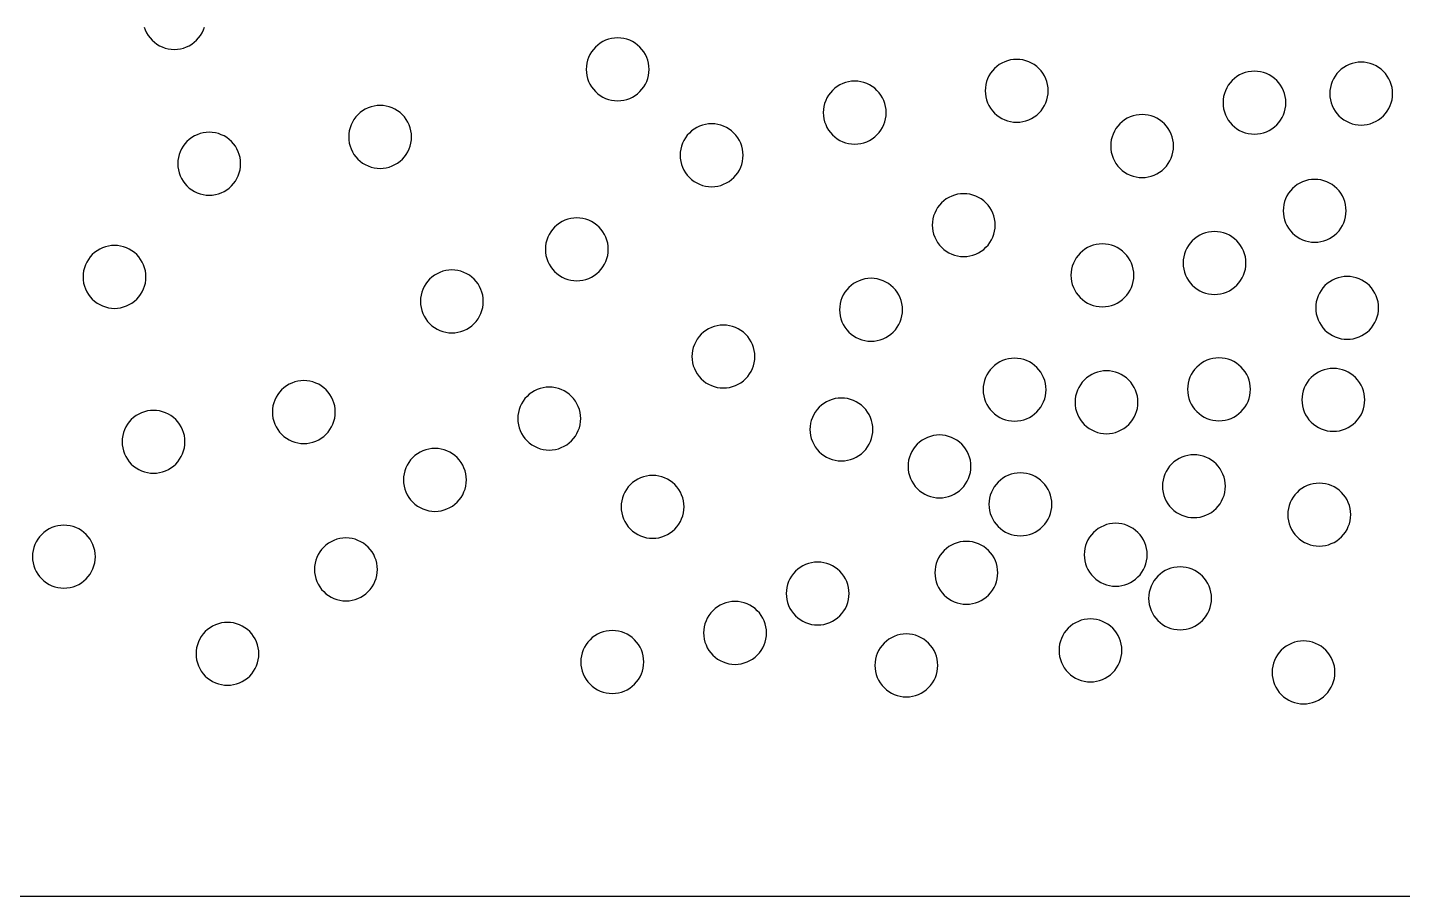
# Model space of a CAD drawing. Header units: millimetres. Extents: x 0 to 406, y 0 to 84.
# Drawn here: x 124.9 to 190.5, y 0 to 41.5 of the extents above; entities that cross this region are included whole.
import ezdxf

# ---------------------------------------------------------------- set-up
doc = ezdxf.new("R2010")
doc.units = ezdxf.units.MM

msp = doc.modelspace()

# ---------------------------------------------------------------- linework, layer by layer
at = {"color": 0}
for points in [[(0, 0), (0, 83.82), (406.4, 83.82), (406.4, 0), (0, 0)], [(130.442, 41.481), (130.491, 41.342), (130.554, 41.209), (130.63, 41.083), (130.717, 40.965), (130.816, 40.856), (130.925, 40.757), (131.044, 40.669), (131.17, 40.593), (131.303, 40.53), (131.442, 40.481), (131.584, 40.445), (131.73, 40.423), (131.877, 40.416), (132.024, 40.423), (132.17, 40.445), (132.312, 40.481), (132.451, 40.53), (132.584, 40.593), (132.71, 40.669), (132.829, 40.757), (132.938, 40.856)], [(132.938, 40.856), (133.036, 40.965), (133.124, 41.083), (133.2, 41.209), (133.263, 41.342), (133.312, 41.481)], [(154.082, 38.402), (154.181, 38.511), (154.269, 38.629), (154.344, 38.755), (154.407, 38.888), (154.457, 39.027), (154.493, 39.17), (154.514, 39.315), (154.522, 39.462), (154.514, 39.609), (154.493, 39.755), (154.457, 39.898), (154.407, 40.036), (154.344, 40.169), (154.269, 40.296), (154.181, 40.414), (154.082, 40.523), (153.973, 40.622), (153.855, 40.71), (153.729, 40.785), (153.596, 40.848), (153.457, 40.898), (153.314, 40.934), (153.169, 40.955), (153.022, 40.962), (152.875, 40.955), (152.729, 40.934), (152.586, 40.898), (152.448, 40.848), (152.314, 40.785), (152.188, 40.71), (152.07, 40.622), (151.961, 40.523), (151.862, 40.414), (151.774, 40.296), (151.699, 40.169), (151.636, 40.036), (151.586, 39.898), (151.55, 39.755), (151.529, 39.609), (151.522, 39.462), (151.529, 39.315), (151.55, 39.17), (151.586, 39.027), (151.636, 38.888), (151.699, 38.755), (151.774, 38.629), (151.862, 38.511), (151.961, 38.402), (152.07, 38.303), (152.188, 38.215), (152.314, 38.139), (152.448, 38.077), (152.586, 38.027), (152.729, 37.991), (152.875, 37.97), (153.022, 37.962), (153.169, 37.97), (153.314, 37.991), (153.457, 38.027), (153.596, 38.077), (153.729, 38.139), (153.855, 38.215), (153.973, 38.303), (154.082, 38.402)], [(173.116, 37.38), (173.214, 37.489), (173.302, 37.607), (173.378, 37.733), (173.441, 37.866), (173.49, 38.005), (173.526, 38.148), (173.548, 38.293), (173.555, 38.441), (173.548, 38.588), (173.526, 38.733), (173.49, 38.876), (173.441, 39.015), (173.378, 39.148), (173.302, 39.274), (173.214, 39.392), (173.116, 39.501), (173.007, 39.6), (172.888, 39.688), (172.762, 39.763), (172.629, 39.826), (172.49, 39.876), (172.348, 39.912), (172.202, 39.933), (172.055, 39.941), (171.908, 39.933), (171.762, 39.912), (171.62, 39.876), (171.481, 39.826), (171.348, 39.763), (171.222, 39.688), (171.103, 39.6), (170.994, 39.501), (170.895, 39.392), (170.808, 39.274), (170.732, 39.148), (170.669, 39.015), (170.62, 38.876), (170.584, 38.733), (170.562, 38.588), (170.555, 38.441), (170.562, 38.293), (170.584, 38.148), (170.62, 38.005), (170.669, 37.866), (170.732, 37.733), (170.808, 37.607), (170.895, 37.489), (170.994, 37.38), (171.103, 37.281), (171.222, 37.193), (171.348, 37.118), (171.481, 37.055), (171.62, 37.005), (171.762, 36.969), (171.908, 36.948), (172.055, 36.941), (172.202, 36.948), (172.348, 36.969), (172.49, 37.005), (172.629, 37.055), (172.762, 37.118), (172.888, 37.193), (173.007, 37.281), (173.116, 37.38)], [(184.455, 36.812), (184.553, 36.921), (184.641, 37.039), (184.717, 37.165), (184.78, 37.298), (184.829, 37.437), (184.865, 37.58), (184.887, 37.725), (184.894, 37.872), (184.887, 38.019), (184.865, 38.165), (184.829, 38.308), (184.78, 38.446), (184.717, 38.579), (184.641, 38.706), (184.553, 38.824), (184.455, 38.933), (184.346, 39.032), (184.227, 39.12), (184.101, 39.195), (183.968, 39.258), (183.829, 39.308), (183.687, 39.344), (183.541, 39.365), (183.394, 39.372), (183.247, 39.365), (183.101, 39.344), (182.958, 39.308), (182.82, 39.258), (182.687, 39.195), (182.561, 39.12), (182.442, 39.032), (182.333, 38.933), (182.234, 38.824), (182.147, 38.706), (182.071, 38.579), (182.008, 38.446), (181.959, 38.308), (181.923, 38.165), (181.901, 38.019), (181.894, 37.872), (181.901, 37.725), (181.923, 37.58), (181.959, 37.437), (182.008, 37.298), (182.071, 37.165), (182.147, 37.039), (182.234, 36.921), (182.333, 36.812), (182.442, 36.713), (182.561, 36.625), (182.687, 36.55), (182.82, 36.487), (182.958, 36.437), (183.101, 36.401), (183.247, 36.38), (183.394, 36.372), (183.541, 36.38), (183.687, 36.401), (183.829, 36.437), (183.968, 36.487), (184.101, 36.55), (184.227, 36.625), (184.346, 36.713), (184.455, 36.812)], [(189.545, 37.246), (189.644, 37.355), (189.731, 37.473), (189.807, 37.599), (189.87, 37.732), (189.92, 37.871), (189.955, 38.014), (189.977, 38.159), (189.984, 38.307), (189.977, 38.454), (189.955, 38.599), (189.92, 38.742), (189.87, 38.881), (189.807, 39.014), (189.731, 39.14), (189.644, 39.258), (189.545, 39.367), (189.436, 39.466), (189.317, 39.554), (189.191, 39.629), (189.058, 39.692), (188.92, 39.742), (188.777, 39.778), (188.631, 39.799), (188.484, 39.807), (188.337, 39.799), (188.191, 39.778), (188.049, 39.742), (187.91, 39.692), (187.777, 39.629), (187.651, 39.554), (187.533, 39.466), (187.423, 39.367), (187.325, 39.258), (187.237, 39.14), (187.161, 39.014), (187.098, 38.881), (187.049, 38.742), (187.013, 38.599), (186.991, 38.454), (186.984, 38.307), (186.991, 38.159), (187.013, 38.014), (187.049, 37.871), (187.098, 37.732), (187.161, 37.599), (187.237, 37.473), (187.325, 37.355), (187.423, 37.246), (187.533, 37.147), (187.651, 37.059), (187.777, 36.984), (187.91, 36.921), (188.049, 36.871), (188.191, 36.835), (188.337, 36.814), (188.484, 36.807), (188.631, 36.814), (188.777, 36.835), (188.92, 36.871), (189.058, 36.921), (189.191, 36.984), (189.317, 37.059), (189.436, 37.147), (189.545, 37.246)], [(165.39, 36.338), (165.489, 36.447), (165.576, 36.566), (165.652, 36.692), (165.715, 36.825), (165.765, 36.963), (165.8, 37.106), (165.822, 37.252), (165.829, 37.399), (165.822, 37.546), (165.8, 37.691), (165.765, 37.834), (165.715, 37.973), (165.652, 38.106), (165.576, 38.232), (165.489, 38.35), (165.39, 38.46), (165.281, 38.558), (165.163, 38.646), (165.036, 38.722), (164.903, 38.785), (164.765, 38.834), (164.622, 38.87), (164.476, 38.892), (164.329, 38.899), (164.182, 38.892), (164.037, 38.87), (163.894, 38.834), (163.755, 38.785), (163.622, 38.722), (163.496, 38.646), (163.378, 38.558), (163.269, 38.46), (163.17, 38.35), (163.082, 38.232), (163.006, 38.106), (162.943, 37.973), (162.894, 37.834), (162.858, 37.691), (162.836, 37.546), (162.829, 37.399), (162.836, 37.252), (162.858, 37.106), (162.894, 36.963), (162.943, 36.825), (163.006, 36.692), (163.082, 36.566), (163.17, 36.447), (163.269, 36.338), (163.378, 36.239), (163.496, 36.152), (163.622, 36.076), (163.755, 36.013), (163.894, 35.963), (164.037, 35.928), (164.182, 35.906), (164.329, 35.899), (164.476, 35.906), (164.622, 35.928), (164.765, 35.963), (164.903, 36.013), (165.036, 36.076), (165.163, 36.152), (165.281, 36.239), (165.39, 36.338)], [(142.753, 35.179), (142.852, 35.288), (142.94, 35.406), (143.015, 35.532), (143.078, 35.666), (143.128, 35.804), (143.164, 35.947), (143.185, 36.093), (143.193, 36.24), (143.185, 36.387), (143.164, 36.532), (143.128, 36.675), (143.078, 36.814), (143.015, 36.947), (142.94, 37.073), (142.852, 37.191), (142.753, 37.3), (142.644, 37.399), (142.526, 37.487), (142.4, 37.562), (142.267, 37.625), (142.128, 37.675), (141.985, 37.711), (141.84, 37.732), (141.693, 37.74), (141.546, 37.732), (141.4, 37.711), (141.257, 37.675), (141.119, 37.625), (140.985, 37.562), (140.859, 37.487), (140.741, 37.399), (140.632, 37.3), (140.533, 37.191), (140.445, 37.073), (140.37, 36.947), (140.307, 36.814), (140.257, 36.675), (140.221, 36.532), (140.2, 36.387), (140.193, 36.24), (140.2, 36.093), (140.221, 35.947), (140.257, 35.804), (140.307, 35.666), (140.37, 35.532), (140.445, 35.406), (140.533, 35.288), (140.632, 35.179), (140.741, 35.08), (140.859, 34.992), (140.985, 34.917), (141.119, 34.854), (141.257, 34.804), (141.4, 34.768), (141.546, 34.747), (141.693, 34.74), (141.84, 34.747), (141.985, 34.768), (142.128, 34.804), (142.267, 34.854), (142.4, 34.917), (142.526, 34.992), (142.644, 35.08), (142.753, 35.179)], [(158.564, 34.304), (158.662, 34.413), (158.75, 34.531), (158.826, 34.658), (158.889, 34.791), (158.938, 34.929), (158.974, 35.072), (158.996, 35.218), (159.003, 35.365), (158.996, 35.512), (158.974, 35.657), (158.938, 35.8), (158.889, 35.939), (158.826, 36.072), (158.75, 36.198), (158.662, 36.316), (158.564, 36.426), (158.455, 36.524), (158.336, 36.612), (158.21, 36.688), (158.077, 36.751), (157.938, 36.8), (157.796, 36.836), (157.65, 36.858), (157.503, 36.865), (157.356, 36.858), (157.21, 36.836), (157.068, 36.8), (156.929, 36.751), (156.796, 36.688), (156.67, 36.612), (156.551, 36.524), (156.442, 36.426), (156.343, 36.316), (156.256, 36.198), (156.18, 36.072), (156.117, 35.939), (156.068, 35.8), (156.032, 35.657), (156.01, 35.512), (156.003, 35.365), (156.01, 35.218), (156.032, 35.072), (156.068, 34.929), (156.117, 34.791), (156.18, 34.658), (156.256, 34.531), (156.343, 34.413), (156.442, 34.304), (156.551, 34.205), (156.67, 34.118), (156.796, 34.042), (156.929, 33.979), (157.068, 33.929), (157.21, 33.894), (157.356, 33.872), (157.503, 33.865), (157.65, 33.872), (157.796, 33.894), (157.938, 33.929), (158.077, 33.979), (158.21, 34.042), (158.336, 34.118), (158.455, 34.205), (158.564, 34.304)], [(179.097, 34.743), (179.196, 34.852), (179.284, 34.971), (179.359, 35.097), (179.422, 35.23), (179.472, 35.369), (179.507, 35.511), (179.529, 35.657), (179.536, 35.804), (179.529, 35.951), (179.507, 36.097), (179.472, 36.239), (179.422, 36.378), (179.359, 36.511), (179.284, 36.637), (179.196, 36.756), (179.097, 36.865), (178.988, 36.964), (178.87, 37.051), (178.743, 37.127), (178.61, 37.19), (178.472, 37.239), (178.329, 37.275), (178.183, 37.297), (178.036, 37.304), (177.889, 37.297), (177.744, 37.275), (177.601, 37.239), (177.462, 37.19), (177.329, 37.127), (177.203, 37.051), (177.085, 36.964), (176.976, 36.865), (176.877, 36.756), (176.789, 36.637), (176.713, 36.511), (176.65, 36.378), (176.601, 36.239), (176.565, 36.097), (176.544, 35.951), (176.536, 35.804), (176.544, 35.657), (176.565, 35.511), (176.601, 35.369), (176.65, 35.23), (176.713, 35.097), (176.789, 34.971), (176.877, 34.852), (176.976, 34.743), (177.085, 34.644), (177.203, 34.557), (177.329, 34.481), (177.462, 34.418), (177.601, 34.369), (177.744, 34.333), (177.889, 34.311), (178.036, 34.304), (178.183, 34.311), (178.329, 34.333), (178.472, 34.369), (178.61, 34.418), (178.743, 34.481), (178.87, 34.557), (178.988, 34.644), (179.097, 34.743)], [(134.601, 33.9), (134.7, 34.01), (134.787, 34.128), (134.863, 34.254), (134.926, 34.387), (134.976, 34.526), (135.011, 34.668), (135.033, 34.814), (135.04, 34.961), (135.033, 35.108), (135.011, 35.254), (134.976, 35.397), (134.926, 35.535), (134.863, 35.668), (134.787, 35.794), (134.7, 35.913), (134.601, 36.022), (134.492, 36.121), (134.374, 36.208), (134.247, 36.284), (134.114, 36.347), (133.976, 36.397), (133.833, 36.432), (133.687, 36.454), (133.54, 36.461), (133.393, 36.454), (133.248, 36.432), (133.105, 36.397), (132.966, 36.347), (132.833, 36.284), (132.707, 36.208), (132.589, 36.121), (132.48, 36.022), (132.381, 35.913), (132.293, 35.794), (132.217, 35.668), (132.154, 35.535), (132.105, 35.397), (132.069, 35.254), (132.047, 35.108), (132.04, 34.961), (132.047, 34.814), (132.069, 34.668), (132.105, 34.526), (132.154, 34.387), (132.217, 34.254), (132.293, 34.128), (132.381, 34.01), (132.48, 33.9), (132.589, 33.802), (132.707, 33.714), (132.833, 33.638), (132.966, 33.575), (133.105, 33.526), (133.248, 33.49), (133.393, 33.468), (133.54, 33.461), (133.687, 33.468), (133.833, 33.49), (133.976, 33.526), (134.114, 33.575), (134.247, 33.638), (134.374, 33.714), (134.492, 33.802), (134.601, 33.9)], [(187.328, 31.655), (187.427, 31.764), (187.515, 31.883), (187.59, 32.009), (187.653, 32.142), (187.703, 32.281), (187.739, 32.423), (187.76, 32.569), (187.767, 32.716), (187.76, 32.863), (187.739, 33.009), (187.703, 33.151), (187.653, 33.29), (187.59, 33.423), (187.515, 33.549), (187.427, 33.668), (187.328, 33.777), (187.219, 33.876), (187.101, 33.963), (186.974, 34.039), (186.841, 34.102), (186.703, 34.151), (186.56, 34.187), (186.414, 34.209), (186.267, 34.216), (186.12, 34.209), (185.975, 34.187), (185.832, 34.151), (185.693, 34.102), (185.56, 34.039), (185.434, 33.963), (185.316, 33.876), (185.207, 33.777), (185.108, 33.668), (185.02, 33.549), (184.945, 33.423), (184.882, 33.29), (184.832, 33.151), (184.796, 33.009), (184.775, 32.863), (184.767, 32.716), (184.775, 32.569), (184.796, 32.423), (184.832, 32.281), (184.882, 32.142), (184.945, 32.009), (185.02, 31.883), (185.108, 31.764), (185.207, 31.655), (185.316, 31.556), (185.434, 31.469), (185.56, 31.393), (185.693, 31.33), (185.832, 31.281), (185.975, 31.245), (186.12, 31.223), (186.267, 31.216), (186.414, 31.223), (186.56, 31.245), (186.703, 31.281), (186.841, 31.33), (186.974, 31.393), (187.101, 31.469), (187.219, 31.556), (187.328, 31.655)], [(170.588, 30.972), (170.687, 31.081), (170.775, 31.199), (170.85, 31.325), (170.913, 31.458), (170.963, 31.597), (170.999, 31.74), (171.02, 31.885), (171.027, 32.032), (171.02, 32.179), (170.999, 32.325), (170.963, 32.468), (170.913, 32.606), (170.85, 32.739), (170.775, 32.866), (170.687, 32.984), (170.588, 33.093), (170.479, 33.192), (170.361, 33.279), (170.235, 33.355), (170.102, 33.418), (169.963, 33.468), (169.82, 33.503), (169.675, 33.525), (169.527, 33.532), (169.38, 33.525), (169.235, 33.503), (169.092, 33.468), (168.953, 33.418), (168.82, 33.355), (168.694, 33.279), (168.576, 33.192), (168.467, 33.093), (168.368, 32.984), (168.28, 32.866), (168.205, 32.739), (168.142, 32.606), (168.092, 32.468), (168.056, 32.325), (168.035, 32.179), (168.027, 32.032), (168.035, 31.885), (168.056, 31.74), (168.092, 31.597), (168.142, 31.458), (168.205, 31.325), (168.28, 31.199), (168.368, 31.081), (168.467, 30.972), (168.576, 30.873), (168.694, 30.785), (168.82, 30.709), (168.953, 30.646), (169.092, 30.597), (169.235, 30.561), (169.38, 30.539), (169.527, 30.532), (169.675, 30.539), (169.82, 30.561), (169.963, 30.597), (170.102, 30.646), (170.235, 30.709), (170.361, 30.785), (170.479, 30.873), (170.588, 30.972)], [(152.135, 29.816), (152.234, 29.925), (152.321, 30.043), (152.397, 30.169), (152.46, 30.302), (152.51, 30.441), (152.545, 30.584), (152.567, 30.729), (152.574, 30.876), (152.567, 31.023), (152.545, 31.169), (152.51, 31.312), (152.46, 31.45), (152.397, 31.583), (152.321, 31.71), (152.234, 31.828), (152.135, 31.937), (152.026, 32.036), (151.908, 32.123), (151.781, 32.199), (151.648, 32.262), (151.51, 32.312), (151.367, 32.347), (151.221, 32.369), (151.074, 32.376), (150.927, 32.369), (150.782, 32.347), (150.639, 32.312), (150.5, 32.262), (150.367, 32.199), (150.241, 32.123), (150.123, 32.036), (150.013, 31.937), (149.915, 31.828), (149.827, 31.71), (149.751, 31.583), (149.688, 31.45), (149.639, 31.312), (149.603, 31.169), (149.581, 31.023), (149.574, 30.876), (149.581, 30.729), (149.603, 30.584), (149.639, 30.441), (149.688, 30.302), (149.751, 30.169), (149.827, 30.043), (149.915, 29.925), (150.013, 29.816), (150.123, 29.717), (150.241, 29.629), (150.367, 29.553), (150.5, 29.49), (150.639, 29.441), (150.782, 29.405), (150.927, 29.383), (151.074, 29.376), (151.221, 29.383), (151.367, 29.405), (151.51, 29.441), (151.648, 29.49), (151.781, 29.553), (151.908, 29.629), (152.026, 29.717), (152.135, 29.816)], [(182.549, 29.163), (182.648, 29.273), (182.736, 29.391), (182.812, 29.517), (182.875, 29.65), (182.924, 29.789), (182.96, 29.932), (182.981, 30.077), (182.989, 30.224), (182.981, 30.371), (182.96, 30.517), (182.924, 30.66), (182.875, 30.798), (182.812, 30.931), (182.736, 31.058), (182.648, 31.176), (182.549, 31.285), (182.44, 31.384), (182.322, 31.471), (182.196, 31.547), (182.063, 31.61), (181.924, 31.66), (181.781, 31.695), (181.636, 31.717), (181.489, 31.724), (181.342, 31.717), (181.196, 31.695), (181.053, 31.66), (180.915, 31.61), (180.782, 31.547), (180.655, 31.471), (180.537, 31.384), (180.428, 31.285), (180.329, 31.176), (180.242, 31.058), (180.166, 30.931), (180.103, 30.798), (180.053, 30.66), (180.018, 30.517), (179.996, 30.371), (179.989, 30.224), (179.996, 30.077), (180.018, 29.932), (180.053, 29.789), (180.103, 29.65), (180.166, 29.517), (180.242, 29.391), (180.329, 29.273), (180.428, 29.163), (180.537, 29.065), (180.655, 28.977), (180.782, 28.901), (180.915, 28.838), (181.053, 28.789), (181.196, 28.753), (181.342, 28.731), (181.489, 28.724), (181.636, 28.731), (181.781, 28.753), (181.924, 28.789), (182.063, 28.838), (182.196, 28.901), (182.322, 28.977), (182.44, 29.065), (182.549, 29.163)], [(130.084, 28.501), (130.182, 28.61), (130.27, 28.728), (130.346, 28.854), (130.409, 28.987), (130.458, 29.126), (130.494, 29.269), (130.516, 29.414), (130.523, 29.561), (130.516, 29.708), (130.494, 29.854), (130.458, 29.997), (130.409, 30.135), (130.346, 30.268), (130.27, 30.395), (130.182, 30.513), (130.084, 30.622), (129.974, 30.721), (129.856, 30.808), (129.73, 30.884), (129.597, 30.947), (129.458, 30.997), (129.315, 31.032), (129.17, 31.054), (129.023, 31.061), (128.876, 31.054), (128.73, 31.032), (128.587, 30.997), (128.449, 30.947), (128.316, 30.884), (128.19, 30.808), (128.071, 30.721), (127.962, 30.622), (127.863, 30.513), (127.776, 30.395), (127.7, 30.268), (127.637, 30.135), (127.587, 29.997), (127.552, 29.854), (127.53, 29.708), (127.523, 29.561), (127.53, 29.414), (127.552, 29.269), (127.587, 29.126), (127.637, 28.987), (127.7, 28.854), (127.776, 28.728), (127.863, 28.61), (127.962, 28.501), (128.071, 28.402), (128.19, 28.314), (128.316, 28.238), (128.449, 28.175), (128.587, 28.126), (128.73, 28.09), (128.876, 28.068), (129.023, 28.061), (129.17, 28.068), (129.315, 28.09), (129.458, 28.126), (129.597, 28.175), (129.73, 28.238), (129.856, 28.314), (129.974, 28.402), (130.084, 28.501)], [(177.203, 28.576), (177.302, 28.685), (177.39, 28.803), (177.465, 28.929), (177.528, 29.062), (177.578, 29.201), (177.614, 29.344), (177.635, 29.489), (177.642, 29.636), (177.635, 29.783), (177.614, 29.929), (177.578, 30.072), (177.528, 30.21), (177.465, 30.343), (177.39, 30.47), (177.302, 30.588), (177.203, 30.697), (177.094, 30.796), (176.976, 30.883), (176.849, 30.959), (176.716, 31.022), (176.578, 31.072), (176.435, 31.107), (176.289, 31.129), (176.142, 31.136), (175.995, 31.129), (175.85, 31.107), (175.707, 31.072), (175.568, 31.022), (175.435, 30.959), (175.309, 30.883), (175.191, 30.796), (175.082, 30.697), (174.983, 30.588), (174.895, 30.47), (174.819, 30.343), (174.757, 30.21), (174.707, 30.072), (174.671, 29.929), (174.65, 29.783), (174.642, 29.636), (174.65, 29.489), (174.671, 29.344), (174.707, 29.201), (174.757, 29.062), (174.819, 28.929), (174.895, 28.803), (174.983, 28.685), (175.082, 28.576), (175.191, 28.477), (175.309, 28.389), (175.435, 28.313), (175.568, 28.25), (175.707, 28.201), (175.85, 28.165), (175.995, 28.143), (176.142, 28.136), (176.289, 28.143), (176.435, 28.165), (176.578, 28.201), (176.716, 28.25), (176.849, 28.313), (176.976, 28.389), (177.094, 28.477), (177.203, 28.576)], [(146.174, 27.332), (146.273, 27.441), (146.361, 27.559), (146.437, 27.685), (146.499, 27.818), (146.549, 27.957), (146.585, 28.1), (146.606, 28.245), (146.614, 28.392), (146.606, 28.539), (146.585, 28.685), (146.549, 28.828), (146.499, 28.966), (146.437, 29.099), (146.361, 29.226), (146.273, 29.344), (146.174, 29.453), (146.065, 29.552), (145.947, 29.64), (145.821, 29.715), (145.688, 29.778), (145.549, 29.828), (145.406, 29.864), (145.261, 29.885), (145.114, 29.892), (144.967, 29.885), (144.821, 29.864), (144.678, 29.828), (144.54, 29.778), (144.407, 29.715), (144.28, 29.64), (144.162, 29.552), (144.053, 29.453), (143.954, 29.344), (143.866, 29.226), (143.791, 29.099), (143.728, 28.966), (143.678, 28.828), (143.642, 28.685), (143.621, 28.539), (143.614, 28.392), (143.621, 28.245), (143.642, 28.1), (143.678, 27.957), (143.728, 27.818), (143.791, 27.685), (143.866, 27.559), (143.954, 27.441), (144.053, 27.332), (144.162, 27.233), (144.28, 27.145), (144.407, 27.069), (144.54, 27.007), (144.678, 26.957), (144.821, 26.921), (144.967, 26.9), (145.114, 26.892), (145.261, 26.9), (145.406, 26.921), (145.549, 26.957), (145.688, 27.007), (145.821, 27.069), (145.947, 27.145), (146.065, 27.233), (146.174, 27.332)], [(188.877, 27.024), (188.976, 27.133), (189.063, 27.251), (189.139, 27.378), (189.202, 27.511), (189.251, 27.649), (189.287, 27.792), (189.309, 27.938), (189.316, 28.085), (189.309, 28.232), (189.287, 28.377), (189.251, 28.52), (189.202, 28.659), (189.139, 28.792), (189.063, 28.918), (188.976, 29.036), (188.877, 29.145), (188.768, 29.244), (188.649, 29.332), (188.523, 29.408), (188.39, 29.471), (188.251, 29.52), (188.109, 29.556), (187.963, 29.578), (187.816, 29.585), (187.669, 29.578), (187.523, 29.556), (187.381, 29.52), (187.242, 29.471), (187.109, 29.408), (186.983, 29.332), (186.864, 29.244), (186.755, 29.145), (186.657, 29.036), (186.569, 28.918), (186.493, 28.792), (186.43, 28.659), (186.381, 28.52), (186.345, 28.377), (186.323, 28.232), (186.316, 28.085), (186.323, 27.938), (186.345, 27.792), (186.381, 27.649), (186.43, 27.511), (186.493, 27.378), (186.569, 27.251), (186.657, 27.133), (186.755, 27.024), (186.864, 26.925), (186.983, 26.838), (187.109, 26.762), (187.242, 26.699), (187.381, 26.649), (187.523, 26.614), (187.669, 26.592), (187.816, 26.585), (187.963, 26.592), (188.109, 26.614), (188.251, 26.649), (188.39, 26.699), (188.523, 26.762), (188.649, 26.838), (188.768, 26.925), (188.877, 27.024)], [(166.167, 26.932), (166.266, 27.041), (166.354, 27.16), (166.43, 27.286), (166.493, 27.419), (166.542, 27.558), (166.578, 27.7), (166.6, 27.846), (166.607, 27.993), (166.6, 28.14), (166.578, 28.286), (166.542, 28.429), (166.493, 28.567), (166.43, 28.7), (166.354, 28.826), (166.266, 28.945), (166.167, 29.054), (166.058, 29.153), (165.94, 29.24), (165.814, 29.316), (165.681, 29.379), (165.542, 29.428), (165.399, 29.464), (165.254, 29.486), (165.107, 29.493), (164.96, 29.486), (164.814, 29.464), (164.671, 29.428), (164.533, 29.379), (164.4, 29.316), (164.273, 29.24), (164.155, 29.153), (164.046, 29.054), (163.947, 28.945), (163.86, 28.826), (163.784, 28.7), (163.721, 28.567), (163.671, 28.429), (163.636, 28.286), (163.614, 28.14), (163.607, 27.993), (163.614, 27.846), (163.636, 27.7), (163.671, 27.558), (163.721, 27.419), (163.784, 27.286), (163.86, 27.16), (163.947, 27.041), (164.046, 26.932), (164.155, 26.834), (164.273, 26.746), (164.4, 26.67), (164.533, 26.607), (164.671, 26.558), (164.814, 26.522), (164.96, 26.5), (165.107, 26.493), (165.254, 26.5), (165.399, 26.522), (165.542, 26.558), (165.681, 26.607), (165.814, 26.67), (165.94, 26.746), (166.058, 26.834), (166.167, 26.932)], [(159.126, 24.701), (159.225, 24.81), (159.312, 24.929), (159.388, 25.055), (159.451, 25.188), (159.501, 25.326), (159.536, 25.469), (159.558, 25.615), (159.565, 25.762), (159.558, 25.909), (159.536, 26.055), (159.501, 26.197), (159.451, 26.336), (159.388, 26.469), (159.312, 26.595), (159.225, 26.713), (159.126, 26.823), (159.017, 26.921), (158.899, 27.009), (158.772, 27.085), (158.639, 27.148), (158.501, 27.197), (158.358, 27.233), (158.212, 27.255), (158.065, 27.262), (157.918, 27.255), (157.773, 27.233), (157.63, 27.197), (157.491, 27.148), (157.358, 27.085), (157.232, 27.009), (157.114, 26.921), (157.005, 26.823), (156.906, 26.713), (156.818, 26.595), (156.742, 26.469), (156.679, 26.336), (156.63, 26.197), (156.594, 26.055), (156.572, 25.909), (156.565, 25.762), (156.572, 25.615), (156.594, 25.469), (156.63, 25.326), (156.679, 25.188), (156.742, 25.055), (156.818, 24.929), (156.906, 24.81), (157.005, 24.701), (157.114, 24.602), (157.232, 24.515), (157.358, 24.439), (157.491, 24.376), (157.63, 24.326), (157.773, 24.291), (157.918, 24.269), (158.065, 24.262), (158.212, 24.269), (158.358, 24.291), (158.501, 24.326), (158.639, 24.376), (158.772, 24.439), (158.899, 24.515), (159.017, 24.602), (159.126, 24.701)], [(173.014, 23.12), (173.112, 23.229), (173.2, 23.348), (173.276, 23.474), (173.339, 23.607), (173.388, 23.745), (173.424, 23.888), (173.446, 24.034), (173.453, 24.181), (173.446, 24.328), (173.424, 24.474), (173.388, 24.616), (173.339, 24.755), (173.276, 24.888), (173.2, 25.014), (173.112, 25.132), (173.014, 25.242), (172.904, 25.34), (172.786, 25.428), (172.66, 25.504), (172.527, 25.567), (172.388, 25.616), (172.245, 25.652), (172.1, 25.674), (171.953, 25.681), (171.806, 25.674), (171.66, 25.652), (171.517, 25.616), (171.379, 25.567), (171.246, 25.504), (171.12, 25.428), (171.001, 25.34), (170.892, 25.242), (170.793, 25.132), (170.706, 25.014), (170.63, 24.888), (170.567, 24.755), (170.517, 24.616), (170.482, 24.474), (170.46, 24.328), (170.453, 24.181), (170.46, 24.034), (170.482, 23.888), (170.517, 23.745), (170.567, 23.607), (170.63, 23.474), (170.706, 23.348), (170.793, 23.229), (170.892, 23.12), (171.001, 23.021), (171.12, 22.934), (171.246, 22.858), (171.379, 22.795), (171.517, 22.745), (171.66, 22.71), (171.806, 22.688), (171.953, 22.681), (172.1, 22.688), (172.245, 22.71), (172.388, 22.745), (172.527, 22.795), (172.66, 22.858), (172.786, 22.934), (172.904, 23.021), (173.014, 23.12)], [(182.762, 23.137), (182.861, 23.246), (182.949, 23.365), (183.024, 23.491), (183.087, 23.624), (183.137, 23.762), (183.173, 23.905), (183.194, 24.051), (183.202, 24.198), (183.194, 24.345), (183.173, 24.49), (183.137, 24.633), (183.087, 24.772), (183.024, 24.905), (182.949, 25.031), (182.861, 25.149), (182.762, 25.259), (182.653, 25.357), (182.535, 25.445), (182.409, 25.521), (182.276, 25.584), (182.137, 25.633), (181.994, 25.669), (181.849, 25.691), (181.702, 25.698), (181.555, 25.691), (181.409, 25.669), (181.266, 25.633), (181.128, 25.584), (180.994, 25.521), (180.868, 25.445), (180.75, 25.357), (180.641, 25.259), (180.542, 25.149), (180.454, 25.031), (180.379, 24.905), (180.316, 24.772), (180.266, 24.633), (180.23, 24.49), (180.209, 24.345), (180.202, 24.198), (180.209, 24.051), (180.23, 23.905), (180.266, 23.762), (180.316, 23.624), (180.379, 23.491), (180.454, 23.365), (180.542, 23.246), (180.641, 23.137), (180.75, 23.038), (180.868, 22.951), (180.994, 22.875), (181.128, 22.812), (181.266, 22.762), (181.409, 22.727), (181.555, 22.705), (181.702, 22.698), (181.849, 22.705), (181.994, 22.727), (182.137, 22.762), (182.276, 22.812), (182.409, 22.875), (182.535, 22.951), (182.653, 23.038), (182.762, 23.137)], [(177.398, 22.52), (177.497, 22.629), (177.584, 22.747), (177.66, 22.874), (177.723, 23.007), (177.773, 23.145), (177.808, 23.288), (177.83, 23.434), (177.837, 23.581), (177.83, 23.728), (177.808, 23.873), (177.773, 24.016), (177.723, 24.155), (177.66, 24.288), (177.584, 24.414), (177.497, 24.532), (177.398, 24.641), (177.289, 24.74), (177.171, 24.828), (177.044, 24.904), (176.911, 24.966), (176.773, 25.016), (176.63, 25.052), (176.484, 25.073), (176.337, 25.081), (176.19, 25.073), (176.045, 25.052), (175.902, 25.016), (175.763, 24.966), (175.63, 24.904), (175.504, 24.828), (175.386, 24.74), (175.277, 24.641), (175.178, 24.532), (175.09, 24.414), (175.014, 24.288), (174.951, 24.155), (174.902, 24.016), (174.866, 23.873), (174.844, 23.728), (174.837, 23.581), (174.844, 23.434), (174.866, 23.288), (174.902, 23.145), (174.951, 23.007), (175.014, 22.874), (175.09, 22.747), (175.178, 22.629), (175.277, 22.52), (175.386, 22.421), (175.504, 22.333), (175.63, 22.258), (175.763, 22.195), (175.902, 22.145), (176.045, 22.109), (176.19, 22.088), (176.337, 22.081), (176.484, 22.088), (176.63, 22.109), (176.773, 22.145), (176.911, 22.195), (177.044, 22.258), (177.171, 22.333), (177.289, 22.421), (177.398, 22.52)], [(188.215, 22.634), (188.314, 22.743), (188.402, 22.862), (188.477, 22.988), (188.54, 23.121), (188.59, 23.26), (188.626, 23.402), (188.647, 23.548), (188.654, 23.695), (188.647, 23.842), (188.626, 23.988), (188.59, 24.13), (188.54, 24.269), (188.477, 24.402), (188.402, 24.528), (188.314, 24.647), (188.215, 24.756), (188.106, 24.854), (187.988, 24.942), (187.862, 25.018), (187.729, 25.081), (187.59, 25.13), (187.447, 25.166), (187.302, 25.188), (187.154, 25.195), (187.007, 25.188), (186.862, 25.166), (186.719, 25.13), (186.58, 25.081), (186.447, 25.018), (186.321, 24.942), (186.203, 24.854), (186.094, 24.756), (185.995, 24.647), (185.907, 24.528), (185.832, 24.402), (185.769, 24.269), (185.719, 24.13), (185.683, 23.988), (185.662, 23.842), (185.654, 23.695), (185.662, 23.548), (185.683, 23.402), (185.719, 23.26), (185.769, 23.121), (185.832, 22.988), (185.907, 22.862), (185.995, 22.743), (186.094, 22.634), (186.203, 22.535), (186.321, 22.448), (186.447, 22.372), (186.58, 22.309), (186.719, 22.26), (186.862, 22.224), (187.007, 22.202), (187.154, 22.195), (187.302, 22.202), (187.447, 22.224), (187.59, 22.26), (187.729, 22.309), (187.862, 22.372), (187.988, 22.448), (188.106, 22.535), (188.215, 22.634)], [(139.114, 22.052), (139.213, 22.161), (139.301, 22.279), (139.377, 22.406), (139.439, 22.539), (139.489, 22.677), (139.525, 22.82), (139.546, 22.966), (139.554, 23.113), (139.546, 23.26), (139.525, 23.405), (139.489, 23.548), (139.439, 23.687), (139.377, 23.82), (139.301, 23.946), (139.213, 24.064), (139.114, 24.173), (139.005, 24.272), (138.887, 24.36), (138.761, 24.436), (138.628, 24.499), (138.489, 24.548), (138.346, 24.584), (138.201, 24.606), (138.054, 24.613), (137.907, 24.606), (137.761, 24.584), (137.618, 24.548), (137.48, 24.499), (137.347, 24.436), (137.22, 24.36), (137.102, 24.272), (136.993, 24.173), (136.894, 24.064), (136.806, 23.946), (136.731, 23.82), (136.668, 23.687), (136.618, 23.548), (136.582, 23.405), (136.561, 23.26), (136.554, 23.113), (136.561, 22.966), (136.582, 22.82), (136.618, 22.677), (136.668, 22.539), (136.731, 22.406), (136.806, 22.279), (136.894, 22.161), (136.993, 22.052), (137.102, 21.953), (137.22, 21.866), (137.347, 21.79), (137.48, 21.727), (137.618, 21.677), (137.761, 21.642), (137.907, 21.62), (138.054, 21.613), (138.201, 21.62), (138.346, 21.642), (138.489, 21.677), (138.628, 21.727), (138.761, 21.79), (138.887, 21.866), (139.005, 21.953), (139.114, 22.052)], [(150.819, 21.741), (150.918, 21.85), (151.006, 21.968), (151.081, 22.094), (151.144, 22.228), (151.194, 22.366), (151.23, 22.509), (151.251, 22.655), (151.258, 22.802), (151.251, 22.949), (151.23, 23.094), (151.194, 23.237), (151.144, 23.376), (151.081, 23.509), (151.006, 23.635), (150.918, 23.753), (150.819, 23.862), (150.71, 23.961), (150.592, 24.049), (150.466, 24.124), (150.332, 24.187), (150.194, 24.237), (150.051, 24.273), (149.905, 24.294), (149.758, 24.302), (149.611, 24.294), (149.466, 24.273), (149.323, 24.237), (149.184, 24.187), (149.051, 24.124), (148.925, 24.049), (148.807, 23.961), (148.698, 23.862), (148.599, 23.753), (148.511, 23.635), (148.436, 23.509), (148.373, 23.376), (148.323, 23.237), (148.287, 23.094), (148.266, 22.949), (148.258, 22.802), (148.266, 22.655), (148.287, 22.509), (148.323, 22.366), (148.373, 22.228), (148.436, 22.094), (148.511, 21.968), (148.599, 21.85), (148.698, 21.741), (148.807, 21.642), (148.925, 21.554), (149.051, 21.479), (149.184, 21.416), (149.323, 21.366), (149.466, 21.33), (149.611, 21.309), (149.758, 21.302), (149.905, 21.309), (150.051, 21.33), (150.194, 21.366), (150.332, 21.416), (150.466, 21.479), (150.592, 21.554), (150.71, 21.642), (150.819, 21.741)], [(164.754, 21.221), (164.853, 21.33), (164.941, 21.449), (165.016, 21.575), (165.079, 21.708), (165.129, 21.847), (165.165, 21.989), (165.186, 22.135), (165.194, 22.282), (165.186, 22.429), (165.165, 22.575), (165.129, 22.717), (165.079, 22.856), (165.016, 22.989), (164.941, 23.115), (164.853, 23.234), (164.754, 23.343), (164.645, 23.441), (164.527, 23.529), (164.401, 23.605), (164.268, 23.668), (164.129, 23.717), (163.986, 23.753), (163.841, 23.775), (163.694, 23.782), (163.546, 23.775), (163.401, 23.753), (163.258, 23.717), (163.119, 23.668), (162.986, 23.605), (162.86, 23.529), (162.742, 23.441), (162.633, 23.343), (162.534, 23.234), (162.446, 23.115), (162.371, 22.989), (162.308, 22.856), (162.258, 22.717), (162.222, 22.575), (162.201, 22.429), (162.194, 22.282), (162.201, 22.135), (162.222, 21.989), (162.258, 21.847), (162.308, 21.708), (162.371, 21.575), (162.446, 21.449), (162.534, 21.33), (162.633, 21.221), (162.742, 21.122), (162.86, 21.035), (162.986, 20.959), (163.119, 20.896), (163.258, 20.847), (163.401, 20.811), (163.546, 20.789), (163.694, 20.782), (163.841, 20.789), (163.986, 20.811), (164.129, 20.847), (164.268, 20.896), (164.401, 20.959), (164.527, 21.035), (164.645, 21.122), (164.754, 21.221)], [(131.945, 20.634), (132.044, 20.743), (132.131, 20.861), (132.207, 20.988), (132.27, 21.121), (132.319, 21.259), (132.355, 21.402), (132.377, 21.548), (132.384, 21.695), (132.377, 21.842), (132.355, 21.987), (132.319, 22.13), (132.27, 22.269), (132.207, 22.402), (132.131, 22.528), (132.044, 22.646), (131.945, 22.755), (131.836, 22.854), (131.717, 22.942), (131.591, 23.018), (131.458, 23.081), (131.32, 23.13), (131.177, 23.166), (131.031, 23.188), (130.884, 23.195), (130.737, 23.188), (130.591, 23.166), (130.449, 23.13), (130.31, 23.081), (130.177, 23.018), (130.051, 22.942), (129.932, 22.854), (129.823, 22.755), (129.725, 22.646), (129.637, 22.528), (129.561, 22.402), (129.498, 22.269), (129.449, 22.13), (129.413, 21.987), (129.391, 21.842), (129.384, 21.695), (129.391, 21.548), (129.413, 21.402), (129.449, 21.259), (129.498, 21.121), (129.561, 20.988), (129.637, 20.861), (129.725, 20.743), (129.823, 20.634), (129.932, 20.535), (130.051, 20.448), (130.177, 20.372), (130.31, 20.309), (130.449, 20.259), (130.591, 20.224), (130.737, 20.202), (130.884, 20.195), (131.031, 20.202), (131.177, 20.224), (131.32, 20.259), (131.458, 20.309), (131.591, 20.372), (131.717, 20.448), (131.836, 20.535), (131.945, 20.634)], [(169.433, 19.458), (169.532, 19.567), (169.619, 19.685), (169.695, 19.812), (169.758, 19.945), (169.807, 20.083), (169.843, 20.226), (169.865, 20.372), (169.872, 20.519), (169.865, 20.666), (169.843, 20.811), (169.807, 20.954), (169.758, 21.093), (169.695, 21.226), (169.619, 21.352), (169.532, 21.47), (169.433, 21.579), (169.324, 21.678), (169.205, 21.766), (169.079, 21.842), (168.946, 21.904), (168.807, 21.954), (168.665, 21.99), (168.519, 22.011), (168.372, 22.019), (168.225, 22.011), (168.079, 21.99), (167.937, 21.954), (167.798, 21.904), (167.665, 21.842), (167.539, 21.766), (167.42, 21.678), (167.311, 21.579), (167.212, 21.47), (167.125, 21.352), (167.049, 21.226), (166.986, 21.093), (166.937, 20.954), (166.901, 20.811), (166.879, 20.666), (166.872, 20.519), (166.879, 20.372), (166.901, 20.226), (166.937, 20.083), (166.986, 19.945), (167.049, 19.812), (167.125, 19.685), (167.212, 19.567), (167.311, 19.458), (167.42, 19.359), (167.539, 19.271), (167.665, 19.196), (167.798, 19.133), (167.937, 19.083), (168.079, 19.047), (168.225, 19.026), (168.372, 19.019), (168.519, 19.026), (168.665, 19.047), (168.807, 19.083), (168.946, 19.133), (169.079, 19.196), (169.205, 19.271), (169.324, 19.359), (169.433, 19.458)], [(145.366, 18.815), (145.465, 18.924), (145.553, 19.043), (145.629, 19.169), (145.691, 19.302), (145.741, 19.441), (145.777, 19.583), (145.798, 19.729), (145.806, 19.876), (145.798, 20.023), (145.777, 20.169), (145.741, 20.311), (145.691, 20.45), (145.629, 20.583), (145.553, 20.709), (145.465, 20.828), (145.366, 20.937), (145.257, 21.036), (145.139, 21.123), (145.013, 21.199), (144.88, 21.262), (144.741, 21.311), (144.598, 21.347), (144.453, 21.369), (144.306, 21.376), (144.159, 21.369), (144.013, 21.347), (143.87, 21.311), (143.732, 21.262), (143.599, 21.199), (143.472, 21.123), (143.354, 21.036), (143.245, 20.937), (143.146, 20.828), (143.058, 20.709), (142.983, 20.583), (142.92, 20.45), (142.87, 20.311), (142.834, 20.169), (142.813, 20.023), (142.806, 19.876), (142.813, 19.729), (142.834, 19.583), (142.87, 19.441), (142.92, 19.302), (142.983, 19.169), (143.058, 19.043), (143.146, 18.924), (143.245, 18.815), (143.354, 18.716), (143.472, 18.629), (143.599, 18.553), (143.732, 18.49), (143.87, 18.441), (144.013, 18.405), (144.159, 18.383), (144.306, 18.376), (144.453, 18.383), (144.598, 18.405), (144.741, 18.441), (144.88, 18.49), (145.013, 18.553), (145.139, 18.629), (145.257, 18.716), (145.366, 18.815)], [(181.567, 18.514), (181.666, 18.623), (181.754, 18.742), (181.829, 18.868), (181.892, 19.001), (181.942, 19.139), (181.978, 19.282), (181.999, 19.428), (182.006, 19.575), (181.999, 19.722), (181.978, 19.867), (181.942, 20.01), (181.892, 20.149), (181.829, 20.282), (181.754, 20.408), (181.666, 20.526), (181.567, 20.636), (181.458, 20.734), (181.34, 20.822), (181.213, 20.898), (181.08, 20.961), (180.942, 21.01), (180.799, 21.046), (180.653, 21.068), (180.506, 21.075), (180.359, 21.068), (180.214, 21.046), (180.071, 21.01), (179.932, 20.961), (179.799, 20.898), (179.673, 20.822), (179.555, 20.734), (179.446, 20.636), (179.347, 20.526), (179.259, 20.408), (179.183, 20.282), (179.121, 20.149), (179.071, 20.01), (179.035, 19.867), (179.014, 19.722), (179.006, 19.575), (179.014, 19.428), (179.035, 19.282), (179.071, 19.139), (179.121, 19.001), (179.183, 18.868), (179.259, 18.742), (179.347, 18.623), (179.446, 18.514), (179.555, 18.415), (179.673, 18.328), (179.799, 18.252), (179.932, 18.189), (180.071, 18.139), (180.214, 18.104), (180.359, 18.082), (180.506, 18.075), (180.653, 18.082), (180.799, 18.104), (180.942, 18.139), (181.08, 18.189), (181.213, 18.252), (181.34, 18.328), (181.458, 18.415), (181.567, 18.514)], [(155.749, 17.531), (155.848, 17.64), (155.936, 17.758), (156.011, 17.884), (156.074, 18.017), (156.124, 18.156), (156.16, 18.299), (156.181, 18.444), (156.188, 18.591), (156.181, 18.738), (156.16, 18.884), (156.124, 19.027), (156.074, 19.165), (156.011, 19.298), (155.936, 19.425), (155.848, 19.543), (155.749, 19.652), (155.64, 19.751), (155.522, 19.838), (155.396, 19.914), (155.262, 19.977), (155.124, 20.027), (154.981, 20.062), (154.835, 20.084), (154.688, 20.091), (154.541, 20.084), (154.396, 20.062), (154.253, 20.027), (154.114, 19.977), (153.981, 19.914), (153.855, 19.838), (153.737, 19.751), (153.628, 19.652), (153.529, 19.543), (153.441, 19.425), (153.366, 19.298), (153.303, 19.165), (153.253, 19.027), (153.217, 18.884), (153.196, 18.738), (153.188, 18.591), (153.196, 18.444), (153.217, 18.299), (153.253, 18.156), (153.303, 18.017), (153.366, 17.884), (153.441, 17.758), (153.529, 17.64), (153.628, 17.531), (153.737, 17.432), (153.855, 17.344), (153.981, 17.268), (154.114, 17.205), (154.253, 17.156), (154.396, 17.12), (154.541, 17.098), (154.688, 17.091), (154.835, 17.098), (154.981, 17.12), (155.124, 17.156), (155.262, 17.205), (155.396, 17.268), (155.522, 17.344), (155.64, 17.432), (155.749, 17.531)], [(173.292, 17.65), (173.39, 17.759), (173.478, 17.878), (173.554, 18.004), (173.617, 18.137), (173.666, 18.276), (173.702, 18.418), (173.724, 18.564), (173.731, 18.711), (173.724, 18.858), (173.702, 19.004), (173.666, 19.146), (173.617, 19.285), (173.554, 19.418), (173.478, 19.544), (173.39, 19.663), (173.292, 19.772), (173.183, 19.87), (173.064, 19.958), (172.938, 20.034), (172.805, 20.097), (172.666, 20.146), (172.524, 20.182), (172.378, 20.204), (172.231, 20.211), (172.084, 20.204), (171.938, 20.182), (171.795, 20.146), (171.657, 20.097), (171.524, 20.034), (171.398, 19.958), (171.279, 19.87), (171.17, 19.772), (171.071, 19.663), (170.984, 19.544), (170.908, 19.418), (170.845, 19.285), (170.796, 19.146), (170.76, 19.004), (170.738, 18.858), (170.731, 18.711), (170.738, 18.564), (170.76, 18.418), (170.796, 18.276), (170.845, 18.137), (170.908, 18.004), (170.984, 17.878), (171.071, 17.759), (171.17, 17.65), (171.279, 17.551), (171.398, 17.464), (171.524, 17.388), (171.657, 17.325), (171.795, 17.276), (171.938, 17.24), (172.084, 17.218), (172.231, 17.211), (172.378, 17.218), (172.524, 17.24), (172.666, 17.276), (172.805, 17.325), (172.938, 17.388), (173.064, 17.464), (173.183, 17.551), (173.292, 17.65)], [(187.546, 17.159), (187.645, 17.268), (187.732, 17.386), (187.808, 17.512), (187.871, 17.645), (187.921, 17.784), (187.956, 17.927), (187.978, 18.072), (187.985, 18.219), (187.978, 18.366), (187.956, 18.512), (187.921, 18.655), (187.871, 18.793), (187.808, 18.926), (187.732, 19.053), (187.645, 19.171), (187.546, 19.28), (187.437, 19.379), (187.318, 19.467), (187.192, 19.542), (187.059, 19.605), (186.921, 19.655), (186.778, 19.691), (186.632, 19.712), (186.485, 19.719), (186.338, 19.712), (186.193, 19.691), (186.05, 19.655), (185.911, 19.605), (185.778, 19.542), (185.652, 19.467), (185.534, 19.379), (185.424, 19.28), (185.326, 19.171), (185.238, 19.053), (185.162, 18.926), (185.099, 18.793), (185.05, 18.655), (185.014, 18.512), (184.992, 18.366), (184.985, 18.219), (184.992, 18.072), (185.014, 17.927), (185.05, 17.784), (185.099, 17.645), (185.162, 17.512), (185.238, 17.386), (185.326, 17.268), (185.424, 17.159), (185.534, 17.06), (185.652, 16.972), (185.778, 16.897), (185.911, 16.834), (186.05, 16.784), (186.193, 16.748), (186.338, 16.727), (186.485, 16.719), (186.632, 16.727), (186.778, 16.748), (186.921, 16.784), (187.059, 16.834), (187.192, 16.897), (187.318, 16.972), (187.437, 17.06), (187.546, 17.159)], [(127.67, 15.153), (127.769, 15.262), (127.857, 15.38), (127.932, 15.506), (127.995, 15.639), (128.045, 15.778), (128.081, 15.921), (128.102, 16.066), (128.11, 16.213), (128.102, 16.36), (128.081, 16.506), (128.045, 16.649), (127.995, 16.787), (127.932, 16.92), (127.857, 17.047), (127.769, 17.165), (127.67, 17.274), (127.561, 17.373), (127.443, 17.461), (127.317, 17.536), (127.184, 17.599), (127.045, 17.649), (126.902, 17.685), (126.757, 17.706), (126.61, 17.713), (126.463, 17.706), (126.317, 17.685), (126.174, 17.649), (126.036, 17.599), (125.902, 17.536), (125.776, 17.461), (125.658, 17.373), (125.549, 17.274), (125.45, 17.165), (125.362, 17.047), (125.287, 16.92), (125.224, 16.787), (125.174, 16.649), (125.138, 16.506), (125.117, 16.36), (125.11, 16.213), (125.117, 16.066), (125.138, 15.921), (125.174, 15.778), (125.224, 15.639), (125.287, 15.506), (125.362, 15.38), (125.45, 15.262), (125.549, 15.153), (125.658, 15.054), (125.776, 14.966), (125.902, 14.89), (126.036, 14.828), (126.174, 14.778), (126.317, 14.742), (126.463, 14.721), (126.61, 14.713), (126.757, 14.721), (126.902, 14.742), (127.045, 14.778), (127.184, 14.828), (127.317, 14.89), (127.443, 14.966), (127.561, 15.054), (127.67, 15.153)], [(177.836, 15.245), (177.935, 15.354), (178.023, 15.472), (178.099, 15.599), (178.162, 15.732), (178.211, 15.87), (178.247, 16.013), (178.269, 16.159), (178.276, 16.306), (178.269, 16.453), (178.247, 16.598), (178.211, 16.741), (178.162, 16.88), (178.099, 17.013), (178.023, 17.139), (177.935, 17.257), (177.836, 17.366), (177.727, 17.465), (177.609, 17.553), (177.483, 17.629), (177.35, 17.692), (177.211, 17.741), (177.068, 17.777), (176.923, 17.798), (176.776, 17.806), (176.629, 17.798), (176.483, 17.777), (176.34, 17.741), (176.202, 17.692), (176.069, 17.629), (175.942, 17.553), (175.824, 17.465), (175.715, 17.366), (175.616, 17.257), (175.529, 17.139), (175.453, 17.013), (175.39, 16.88), (175.34, 16.741), (175.305, 16.598), (175.283, 16.453), (175.276, 16.306), (175.283, 16.159), (175.305, 16.013), (175.34, 15.87), (175.39, 15.732), (175.453, 15.599), (175.529, 15.472), (175.616, 15.354), (175.715, 15.245), (175.824, 15.146), (175.942, 15.059), (176.069, 14.983), (176.202, 14.92), (176.34, 14.87), (176.483, 14.835), (176.629, 14.813), (176.776, 14.806), (176.923, 14.813), (177.068, 14.835), (177.211, 14.87), (177.35, 14.92), (177.483, 14.983), (177.609, 15.059), (177.727, 15.146), (177.836, 15.245)], [(141.121, 14.544), (141.22, 14.654), (141.308, 14.772), (141.384, 14.898), (141.447, 15.031), (141.496, 15.17), (141.532, 15.312), (141.554, 15.458), (141.561, 15.605), (141.554, 15.752), (141.532, 15.898), (141.496, 16.041), (141.447, 16.179), (141.384, 16.312), (141.308, 16.438), (141.22, 16.557), (141.121, 16.666), (141.012, 16.765), (140.894, 16.852), (140.768, 16.928), (140.635, 16.991), (140.496, 17.041), (140.353, 17.076), (140.208, 17.098), (140.061, 17.105), (139.914, 17.098), (139.768, 17.076), (139.625, 17.041), (139.487, 16.991), (139.354, 16.928), (139.227, 16.852), (139.109, 16.765), (139, 16.666), (138.901, 16.557), (138.814, 16.438), (138.738, 16.312), (138.675, 16.179), (138.625, 16.041), (138.59, 15.898), (138.568, 15.752), (138.561, 15.605), (138.568, 15.458), (138.59, 15.312), (138.625, 15.17), (138.675, 15.031), (138.738, 14.898), (138.814, 14.772), (138.901, 14.654), (139, 14.544), (139.109, 14.446), (139.227, 14.358), (139.354, 14.282), (139.487, 14.219), (139.625, 14.17), (139.768, 14.134), (139.914, 14.112), (140.061, 14.105), (140.208, 14.112), (140.353, 14.134), (140.496, 14.17), (140.635, 14.219), (140.768, 14.282), (140.894, 14.358), (141.012, 14.446), (141.121, 14.544)], [(170.712, 14.383), (170.811, 14.493), (170.899, 14.611), (170.974, 14.737), (171.037, 14.87), (171.087, 15.009), (171.123, 15.152), (171.144, 15.297), (171.151, 15.444), (171.144, 15.591), (171.123, 15.737), (171.087, 15.88), (171.037, 16.018), (170.974, 16.151), (170.899, 16.278), (170.811, 16.396), (170.712, 16.505), (170.603, 16.604), (170.485, 16.691), (170.359, 16.767), (170.226, 16.83), (170.087, 16.88), (169.944, 16.915), (169.799, 16.937), (169.651, 16.944), (169.504, 16.937), (169.359, 16.915), (169.216, 16.88), (169.077, 16.83), (168.944, 16.767), (168.818, 16.691), (168.7, 16.604), (168.591, 16.505), (168.492, 16.396), (168.404, 16.278), (168.329, 16.151), (168.266, 16.018), (168.216, 15.88), (168.18, 15.737), (168.159, 15.591), (168.151, 15.444), (168.159, 15.297), (168.18, 15.152), (168.216, 15.009), (168.266, 14.87), (168.329, 14.737), (168.404, 14.611), (168.492, 14.493), (168.591, 14.383), (168.7, 14.285), (168.818, 14.197), (168.944, 14.121), (169.077, 14.058), (169.216, 14.009), (169.359, 13.973), (169.504, 13.951), (169.651, 13.944), (169.799, 13.951), (169.944, 13.973), (170.087, 14.009), (170.226, 14.058), (170.359, 14.121), (170.485, 14.197), (170.603, 14.285), (170.712, 14.383)], [(163.621, 13.395), (163.72, 13.504), (163.807, 13.622), (163.883, 13.748), (163.946, 13.881), (163.996, 14.02), (164.031, 14.163), (164.053, 14.308), (164.06, 14.455), (164.053, 14.602), (164.031, 14.748), (163.996, 14.891), (163.946, 15.029), (163.883, 15.162), (163.807, 15.289), (163.72, 15.407), (163.621, 15.516), (163.512, 15.615), (163.394, 15.702), (163.267, 15.778), (163.134, 15.841), (162.996, 15.891), (162.853, 15.926), (162.707, 15.948), (162.56, 15.955), (162.413, 15.948), (162.268, 15.926), (162.125, 15.891), (161.986, 15.841), (161.853, 15.778), (161.727, 15.702), (161.609, 15.615), (161.5, 15.516), (161.401, 15.407), (161.313, 15.289), (161.237, 15.162), (161.174, 15.029), (161.125, 14.891), (161.089, 14.748), (161.067, 14.602), (161.06, 14.455), (161.067, 14.308), (161.089, 14.163), (161.125, 14.02), (161.174, 13.881), (161.237, 13.748), (161.313, 13.622), (161.401, 13.504), (161.5, 13.395), (161.609, 13.296), (161.727, 13.208), (161.853, 13.132), (161.986, 13.069), (162.125, 13.02), (162.268, 12.984), (162.413, 12.963), (162.56, 12.955), (162.707, 12.963), (162.853, 12.984), (162.996, 13.02), (163.134, 13.069), (163.267, 13.132), (163.394, 13.208), (163.512, 13.296), (163.621, 13.395)], [(180.908, 13.164), (181.007, 13.274), (181.095, 13.392), (181.171, 13.518), (181.234, 13.651), (181.283, 13.79), (181.319, 13.933), (181.34, 14.078), (181.348, 14.225), (181.34, 14.372), (181.319, 14.518), (181.283, 14.661), (181.234, 14.799), (181.171, 14.932), (181.095, 15.058), (181.007, 15.177), (180.908, 15.286), (180.799, 15.385), (180.681, 15.472), (180.555, 15.548), (180.422, 15.611), (180.283, 15.661), (180.14, 15.696), (179.995, 15.718), (179.848, 15.725), (179.701, 15.718), (179.555, 15.696), (179.412, 15.661), (179.274, 15.611), (179.141, 15.548), (179.014, 15.472), (178.896, 15.385), (178.787, 15.286), (178.688, 15.177), (178.6, 15.058), (178.525, 14.932), (178.462, 14.799), (178.412, 14.661), (178.377, 14.518), (178.355, 14.372), (178.348, 14.225), (178.355, 14.078), (178.377, 13.933), (178.412, 13.79), (178.462, 13.651), (178.525, 13.518), (178.6, 13.392), (178.688, 13.274), (178.787, 13.164), (178.896, 13.066), (179.014, 12.978), (179.141, 12.902), (179.274, 12.839), (179.412, 12.79), (179.555, 12.754), (179.701, 12.732), (179.848, 12.725), (179.995, 12.732), (180.14, 12.754), (180.283, 12.79), (180.422, 12.839), (180.555, 12.902), (180.681, 12.978), (180.799, 13.066), (180.908, 13.164)], [(159.682, 11.515), (159.781, 11.624), (159.868, 11.743), (159.944, 11.869), (160.007, 12.002), (160.057, 12.141), (160.092, 12.283), (160.114, 12.429), (160.121, 12.576), (160.114, 12.723), (160.092, 12.869), (160.057, 13.011), (160.007, 13.15), (159.944, 13.283), (159.868, 13.409), (159.781, 13.528), (159.682, 13.637), (159.573, 13.736), (159.454, 13.823), (159.328, 13.899), (159.195, 13.962), (159.057, 14.011), (158.914, 14.047), (158.768, 14.069), (158.621, 14.076), (158.474, 14.069), (158.328, 14.047), (158.186, 14.011), (158.047, 13.962), (157.914, 13.899), (157.788, 13.823), (157.67, 13.736), (157.56, 13.637), (157.462, 13.528), (157.374, 13.409), (157.298, 13.283), (157.235, 13.15), (157.186, 13.011), (157.15, 12.869), (157.128, 12.723), (157.121, 12.576), (157.128, 12.429), (157.15, 12.283), (157.186, 12.141), (157.235, 12.002), (157.298, 11.869), (157.374, 11.743), (157.462, 11.624), (157.56, 11.515), (157.67, 11.416), (157.788, 11.329), (157.914, 11.253), (158.047, 11.19), (158.186, 11.141), (158.328, 11.105), (158.474, 11.083), (158.621, 11.076), (158.768, 11.083), (158.914, 11.105), (159.057, 11.141), (159.195, 11.19), (159.328, 11.253), (159.454, 11.329), (159.573, 11.416), (159.682, 11.515)], [(176.632, 10.681), (176.731, 10.79), (176.819, 10.908), (176.895, 11.034), (176.958, 11.167), (177.007, 11.306), (177.043, 11.449), (177.065, 11.594), (177.072, 11.741), (177.065, 11.888), (177.043, 12.034), (177.007, 12.177), (176.958, 12.315), (176.895, 12.448), (176.819, 12.575), (176.731, 12.693), (176.632, 12.802), (176.523, 12.901), (176.405, 12.988), (176.279, 13.064), (176.146, 13.127), (176.007, 13.177), (175.864, 13.212), (175.719, 13.234), (175.572, 13.241), (175.425, 13.234), (175.279, 13.212), (175.136, 13.177), (174.998, 13.127), (174.865, 13.064), (174.738, 12.988), (174.62, 12.901), (174.511, 12.802), (174.412, 12.693), (174.325, 12.575), (174.249, 12.448), (174.186, 12.315), (174.136, 12.177), (174.101, 12.034), (174.079, 11.888), (174.072, 11.741), (174.079, 11.594), (174.101, 11.449), (174.136, 11.306), (174.186, 11.167), (174.249, 11.034), (174.325, 10.908), (174.412, 10.79), (174.511, 10.681), (174.62, 10.582), (174.738, 10.494), (174.865, 10.418), (174.998, 10.355), (175.136, 10.306), (175.279, 10.27), (175.425, 10.248), (175.572, 10.241), (175.719, 10.248), (175.864, 10.27), (176.007, 10.306), (176.146, 10.355), (176.279, 10.418), (176.405, 10.494), (176.523, 10.582), (176.632, 10.681)], [(135.472, 10.518), (135.571, 10.627), (135.659, 10.746), (135.734, 10.872), (135.797, 11.005), (135.847, 11.144), (135.883, 11.286), (135.904, 11.432), (135.911, 11.579), (135.904, 11.726), (135.883, 11.872), (135.847, 12.014), (135.797, 12.153), (135.734, 12.286), (135.659, 12.412), (135.571, 12.531), (135.472, 12.64), (135.363, 12.738), (135.245, 12.826), (135.119, 12.902), (134.985, 12.965), (134.847, 13.014), (134.704, 13.05), (134.558, 13.072), (134.411, 13.079), (134.264, 13.072), (134.119, 13.05), (133.976, 13.014), (133.837, 12.965), (133.704, 12.902), (133.578, 12.826), (133.46, 12.738), (133.351, 12.64), (133.252, 12.531), (133.164, 12.412), (133.089, 12.286), (133.026, 12.153), (132.976, 12.014), (132.94, 11.872), (132.919, 11.726), (132.911, 11.579), (132.919, 11.432), (132.94, 11.286), (132.976, 11.144), (133.026, 11.005), (133.089, 10.872), (133.164, 10.746), (133.252, 10.627), (133.351, 10.518), (133.46, 10.419), (133.578, 10.332), (133.704, 10.256), (133.837, 10.193), (133.976, 10.144), (134.119, 10.108), (134.264, 10.086), (134.411, 10.079), (134.558, 10.086), (134.704, 10.108), (134.847, 10.144), (134.985, 10.193), (135.119, 10.256), (135.245, 10.332), (135.363, 10.419), (135.472, 10.518)], [(153.825, 10.129), (153.924, 10.238), (154.012, 10.357), (154.088, 10.483), (154.151, 10.616), (154.2, 10.755), (154.236, 10.897), (154.258, 11.043), (154.265, 11.19), (154.258, 11.337), (154.236, 11.483), (154.2, 11.625), (154.151, 11.764), (154.088, 11.897), (154.012, 12.023), (153.924, 12.142), (153.825, 12.251), (153.716, 12.35), (153.598, 12.437), (153.472, 12.513), (153.339, 12.576), (153.2, 12.625), (153.057, 12.661), (152.912, 12.683), (152.765, 12.69), (152.618, 12.683), (152.472, 12.661), (152.329, 12.625), (152.191, 12.576), (152.058, 12.513), (151.931, 12.437), (151.813, 12.35), (151.704, 12.251), (151.605, 12.142), (151.518, 12.023), (151.442, 11.897), (151.379, 11.764), (151.329, 11.625), (151.294, 11.483), (151.272, 11.337), (151.265, 11.19), (151.272, 11.043), (151.294, 10.897), (151.329, 10.755), (151.379, 10.616), (151.442, 10.483), (151.518, 10.357), (151.605, 10.238), (151.704, 10.129), (151.813, 10.03), (151.931, 9.943), (152.058, 9.867), (152.191, 9.804), (152.329, 9.755), (152.472, 9.719), (152.618, 9.697), (152.765, 9.69), (152.912, 9.697), (153.057, 9.719), (153.2, 9.755), (153.339, 9.804), (153.472, 9.867), (153.598, 9.943), (153.716, 10.03), (153.825, 10.129)], [(167.851, 9.965), (167.95, 10.074), (168.038, 10.192), (168.113, 10.319), (168.176, 10.452), (168.226, 10.59), (168.261, 10.733), (168.283, 10.879), (168.29, 11.026), (168.283, 11.173), (168.261, 11.318), (168.226, 11.461), (168.176, 11.6), (168.113, 11.733), (168.038, 11.859), (167.95, 11.977), (167.851, 12.086), (167.742, 12.185), (167.624, 12.273), (167.497, 12.349), (167.364, 12.412), (167.226, 12.461), (167.083, 12.497), (166.937, 12.519), (166.79, 12.526), (166.643, 12.519), (166.498, 12.497), (166.355, 12.461), (166.216, 12.412), (166.083, 12.349), (165.957, 12.273), (165.839, 12.185), (165.73, 12.086), (165.631, 11.977), (165.543, 11.859), (165.467, 11.733), (165.404, 11.6), (165.355, 11.461), (165.319, 11.318), (165.298, 11.173), (165.29, 11.026), (165.298, 10.879), (165.319, 10.733), (165.355, 10.59), (165.404, 10.452), (165.467, 10.319), (165.543, 10.192), (165.631, 10.074), (165.73, 9.965), (165.839, 9.866), (165.957, 9.779), (166.083, 9.703), (166.216, 9.64), (166.355, 9.59), (166.498, 9.555), (166.643, 9.533), (166.79, 9.526), (166.937, 9.533), (167.083, 9.555), (167.226, 9.59), (167.364, 9.64), (167.497, 9.703), (167.624, 9.779), (167.742, 9.866), (167.851, 9.965)], [(186.795, 9.631), (186.894, 9.74), (186.981, 9.859), (187.057, 9.985), (187.12, 10.118), (187.17, 10.257), (187.205, 10.399), (187.227, 10.545), (187.234, 10.692), (187.227, 10.839), (187.205, 10.985), (187.17, 11.127), (187.12, 11.266), (187.057, 11.399), (186.981, 11.525), (186.894, 11.644), (186.795, 11.753), (186.686, 11.852), (186.568, 11.939), (186.441, 12.015), (186.308, 12.078), (186.17, 12.127), (186.027, 12.163), (185.881, 12.185), (185.734, 12.192), (185.587, 12.185), (185.442, 12.163), (185.299, 12.127), (185.16, 12.078), (185.027, 12.015), (184.901, 11.939), (184.783, 11.852), (184.674, 11.753), (184.575, 11.644), (184.487, 11.525), (184.411, 11.399), (184.348, 11.266), (184.299, 11.127), (184.263, 10.985), (184.241, 10.839), (184.234, 10.692), (184.241, 10.545), (184.263, 10.399), (184.299, 10.257), (184.348, 10.118), (184.411, 9.985), (184.487, 9.859), (184.575, 9.74), (184.674, 9.631), (184.783, 9.533), (184.901, 9.445), (185.027, 9.369), (185.16, 9.306), (185.299, 9.257), (185.442, 9.221), (185.587, 9.199), (185.734, 9.192), (185.881, 9.199), (186.027, 9.221), (186.17, 9.257), (186.308, 9.306), (186.441, 9.369), (186.568, 9.445), (186.686, 9.533), (186.795, 9.631)]]:
    msp.add_lwpolyline(points, dxfattribs=at)

doc.saveas('drawing.dxf')
